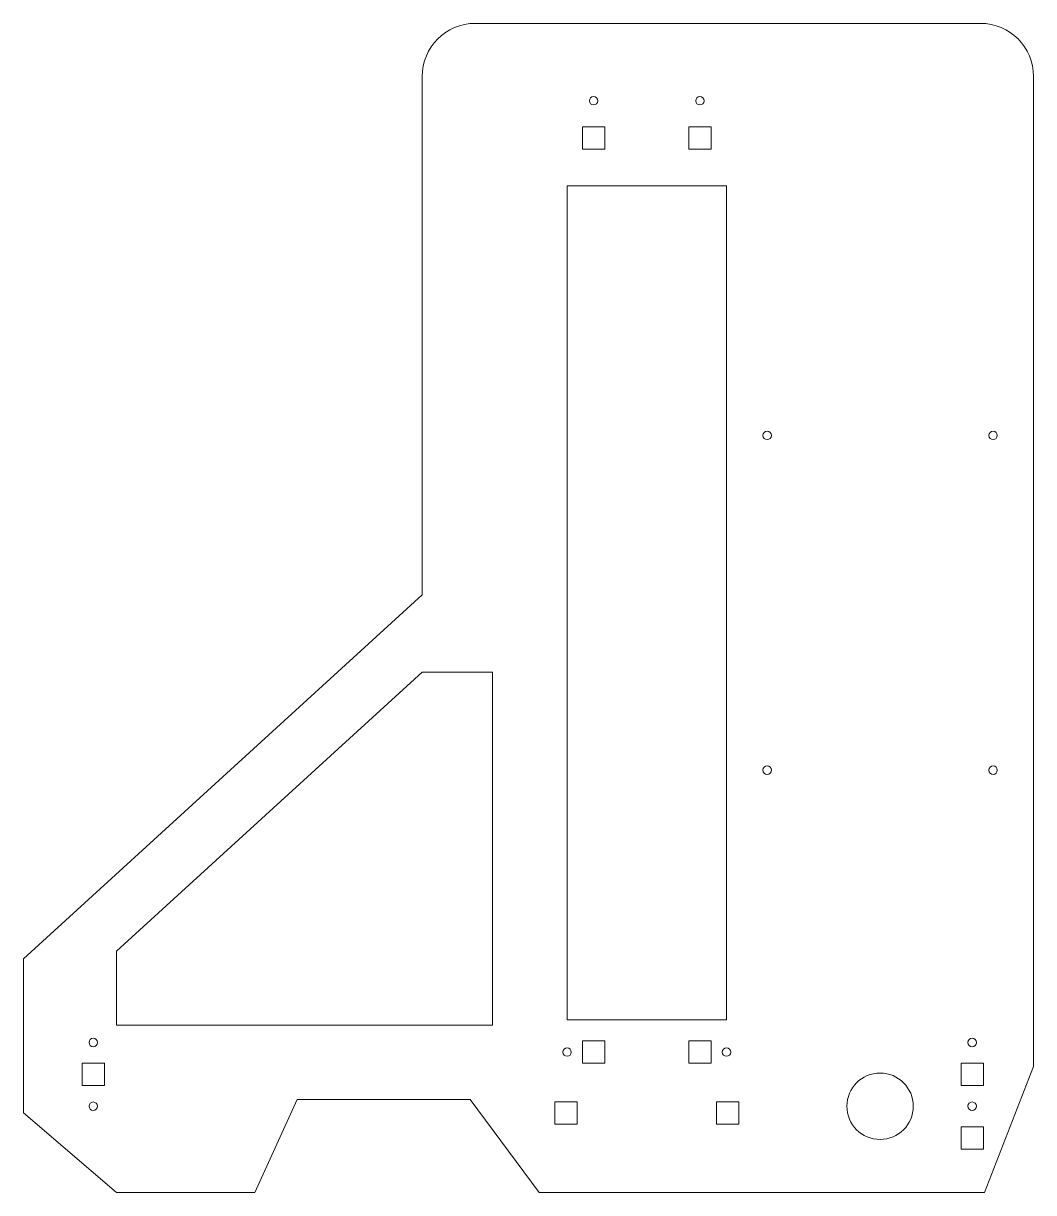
# Model space of a CAD drawing. Header units: millimetres. Extents: x -380 to 0, y -440 to 0.
import ezdxf

# ---------------------------------------------------------------- set-up
doc = ezdxf.new("R2010")
doc.units = ezdxf.units.MM

msp = doc.modelspace()

# ---------------------------------------------------------------- linework, layer by layer
at = {"color": 7, "linetype": 'Continuous', "lineweight": 15}
for p, q in [((-20, 0), (-210, 0)), ((-230, -20), (-230, -215)), ((0, -392.5), (0, -20)), ((-169.7, -38.9), (-169.7, -47.3)), ((-161.3, -38.9), (-169.7, -38.9)), ((-161.3, -47.3), (-161.3, -38.9)), ((-129.7, -38.9), (-129.7, -47.3)), ((-121.3, -38.9), (-129.7, -38.9)), ((-121.3, -47.3), (-121.3, -38.9)), ((-169.7, -47.3), (-161.3, -47.3)), ((-129.7, -47.3), (-121.3, -47.3)), ((-175.5, -61.1), (-175.5, -375)), ((-115.5, -61.1), (-175.5, -61.1)), ((-115.5, -375), (-115.5, -61.1)), ((-230, -215), (-380, -352)), ((-230, -244.12), (-345, -349.15)), ((-203.5, -244.12), (-230, -244.12)), ((-203.5, -377), (-203.5, -244.12)), ((-380, -352), (-380, -410)), ((-345, -349.15), (-345, -377)), ((-345, -377), (-203.5, -377)), ((-175.5, -375), (-115.5, -375)), ((-169.7, -382.9), (-169.7, -391.3)), ((-161.3, -382.9), (-169.7, -382.9)), ((-161.3, -391.3), (-161.3, -382.9)), ((-129.7, -382.9), (-129.7, -391.3)), ((-121.3, -382.9), (-129.7, -382.9)), ((-121.3, -391.3), (-121.3, -382.9)), ((-357.9, -391.3), (-357.9, -399.7)), ((-349.5, -391.3), (-357.9, -391.3)), ((-349.5, -399.7), (-349.5, -391.3)), ((-169.7, -391.3), (-161.3, -391.3)), ((-129.7, -391.3), (-121.3, -391.3)), ((-27.3, -391.3), (-27.3, -399.7)), ((-18.9, -391.3), (-27.3, -391.3)), ((-18.9, -399.7), (-18.9, -391.3)), ((-18.5, -440), (0, -392.5)), ((-357.9, -399.7), (-349.5, -399.7)), ((-27.3, -399.7), (-18.9, -399.7)), ((-293, -440), (-277, -405)), ((-277, -405), (-212, -405)), ((-212, -405), (-185.93, -440)), ((-180.1, -405.9), (-180.1, -414.3)), ((-171.7, -405.9), (-180.1, -405.9)), ((-171.7, -414.3), (-171.7, -405.9)), ((-119.3, -405.9), (-119.3, -414.3)), ((-110.9, -405.9), (-119.3, -405.9)), ((-110.9, -414.3), (-110.9, -405.9)), ((-380, -410), (-345, -440)), ((-180.1, -414.3), (-171.7, -414.3)), ((-119.3, -414.3), (-110.9, -414.3)), ((-27.3, -415.3), (-27.3, -423.7)), ((-18.9, -415.3), (-27.3, -415.3)), ((-18.9, -423.7), (-18.9, -415.3)), ((-27.3, -423.7), (-18.9, -423.7)), ((-345, -440), (-293, -440)), ((-185.93, -440), (-18.5, -440))]:
    msp.add_line(p, q, dxfattribs=at)
for centre, radius in [((-165.5, -29.1), 1.6), ((-125.5, -29.1), 1.6), ((-100.25, -155.05), 1.6), ((-15.25, -155.05), 1.6), ((-100.25, -281.05), 1.6), ((-15.25, -281.05), 1.6), ((-353.7, -383.5), 1.6), ((-23.1, -383.5), 1.6), ((-175.5, -387.1), 1.6), ((-115.5, -387.1), 1.6), ((-57.75, -407.5), 12.5), ((-353.7, -407.5), 1.6), ((-23.1, -407.5), 1.6)]:
    msp.add_circle(centre, radius, dxfattribs=at)
for centre, start, end in [((-210, -20), 90, 180), ((-20, -20), 0, 90)]:
    msp.add_arc(centre, 20, start, end, dxfattribs=at)

doc.saveas('drawing.dxf')
